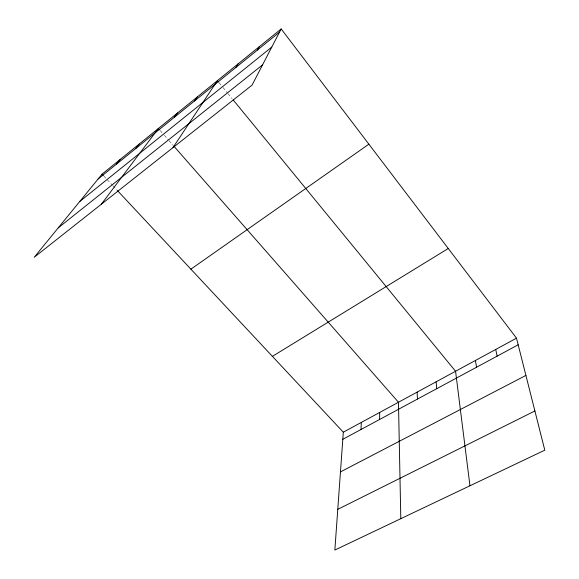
<?xml version="1.0" encoding="UTF-8"?>
<svg xmlns="http://www.w3.org/2000/svg" width="579" height="579" viewBox="0 0 579 579"><rect width="100%" height="100%" fill="white"/><g stroke="black" fill="none" stroke-linecap="round" stroke-linejoin="round"><path stroke-width="0.43" stroke-dasharray="2.9 2.17" d="M103.894 176.11L112.442 185.251M113.057 185.91L116.719 189.825M160.166 130.536L163.741 134.603M164.335 135.283L168.503 140.038M169.097 140.711L173.266 145.467M219.079 82.739L222.466 86.872M223.031 87.559L227.554 93.074M228.119 93.762L232.07 98.589"/><path stroke-width="0.87" d="M379.607 419.471L379.694 412.443M361.007 429.495L361.31 422.424M117.327 190.477L343.311 432.195L334.85 550.05L544.796 450.18L516.504 338.172L281.184 28.95L102.063 174.149L34.204 257.293L252.039 85.142L281.184 28.95M257.38 50.062L259.349 46.653M235.827 67.511L238.092 63.885M172.955 147.638L217.386 80.669L218.515 82.044M194.399 101.05L197.215 97.019M174.489 117.168L177.55 112.963M101.303 204.264L158.385 128.495L159.572 129.855M135.602 148.644L139.134 144.106M116.618 164.016L120.367 159.319M98.112 178.998L279.534 32.134M79.743 201.499L271.79 47.065M58.211 227.887L262.548 64.884M190.896 269.17L368.874 144.178M272.412 356.36L448.262 248.5M343.311 432.195L516.504 338.172M342.804 439.302L518.176 344.802M340.459 471.907L525.913 375.416M337.774 509.339L534.895 410.974M102.063 174.149L103.286 175.459M173.859 146.147L398.475 402.246L400.806 518.675M233.199 99.964L455.564 371.255L469.96 485.774M495.74 349.448L497.129 356.143M475.431 360.471L476.546 367.231M436.125 381.807L436.732 388.683M417.104 392.135L417.466 399.069"/></g></svg>
